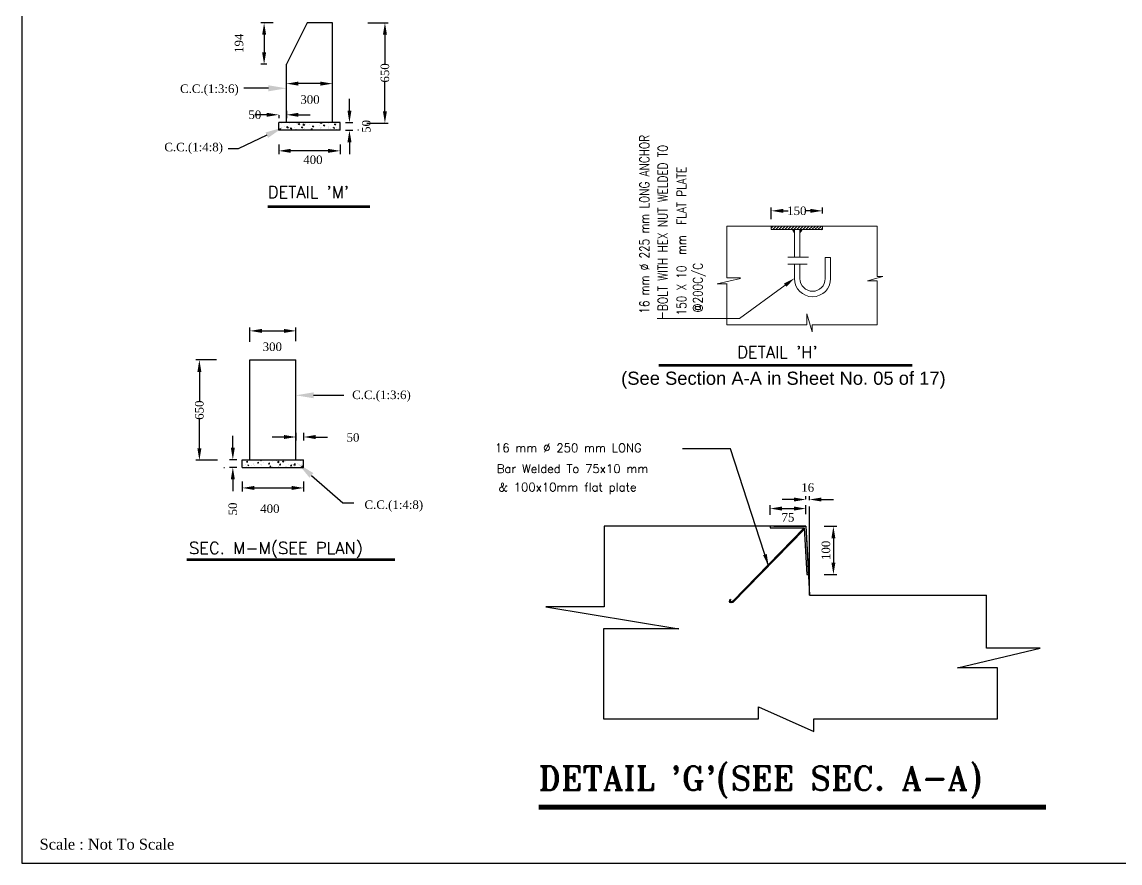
# Model space of a CAD drawing. Extents: x -298162 to 1078160, y -513173 to -216568.
# Drawn here: x 577533 to 609754, y -288827 to -264151 of the extents above; entities that cross this region are included whole.
import ezdxf

# ---------------------------------------------------------------- set-up
doc = ezdxf.new("R2010")
doc.units = 0
doc.header["$MEASUREMENT"] = 0
doc.layers.get('0').update_dxf_attribs({"linetype": 'CONTINUOUS'})
doc.layers.get('DEFPOINTS').update_dxf_attribs({"linetype": 'CONTINUOUS'})
doc.layers.add('Left Bank Profile', color=7, linetype='CONTINUOUS', lineweight=25)
doc.layers.add('LINE', color=7, linetype='CONTINUOUS')
doc.styles.add('BIG', font='ROMANT.SHX')
doc.styles.add('ROMANS', font='romans.shx', dxfattribs={"width": 0.8, "height": 100})
doc.styles.get("Standard").update_dxf_attribs({"font": 'times.ttf', "height": 250})
doc.dimstyles.new('3', dxfattribs={"dimtxt": 225, "dimasz": 350, "dimexe": 100, "dimexo": 25, "dimgap": 9, "dimtad": 0, "dimdec": 0, "dimzin": 0, "dimdsep": 46, "dimtxsty": 'Standard', "dimcen": 0, "dimclrt": 256, "dimadec": 0, "dimazin": 0, "dimtfac": 1, "dimtdec": 0, "dimtofl": 0, "dimtmove": 2, "dimatfit": 3, "dimfxl": 1, "dimtolj": 1, "dimtzin": 0, "dimarcsym": 0})

# ---------------------------------------------------------------- blocks, each defined once
blk = doc.blocks.new('*D345')
at = {"layer": 'DEFPOINTS', "color": 0, "lineweight": -2}
for p in [(585066, -267718), (586866, -267718), (585066, -267933)]:
    blk.add_point(p, dxfattribs=at)
at = {"layer": 'LINE', "color": 0, "lineweight": -2}
for p, q in [((585066, -267743), (585066, -268033)), ((586866, -267743), (586866, -268033)), ((586516, -267933), (585416, -267933))]:
    blk.add_line(p, q, dxfattribs=at)
for points in [[(585416, -267874), (585416, -267991), (585066, -267933)], [(586516, -267874), (586516, -267991), (586866, -267933)]]:
    blk.add_solid(points, dxfattribs=at)
at = {"layer": 'LINE', "insert": (586070, -268195), "char_height": 250, "attachment_point": 5}
blk.add_mtext('\\A1;400', dxfattribs=at)
blk = doc.blocks.new('*D346')
at = {"layer": 'DEFPOINTS', "color": 0, "lineweight": -2}
for p in [(583997, -277608), (585797, -277608), (585797, -277823)]:
    blk.add_point(p, dxfattribs=at)
at = {"layer": 'LINE', "color": 0, "lineweight": -2}
for p, q in [((583997, -277633), (583997, -277923)), ((585797, -277633), (585797, -277923)), ((584347, -277823), (585447, -277823))]:
    blk.add_line(p, q, dxfattribs=at)
for points in [[(584347, -277764), (584347, -277881), (583997, -277823)], [(585447, -277764), (585447, -277881), (585797, -277823)]]:
    blk.add_solid(points, dxfattribs=at)
at = {"layer": 'LINE', "insert": (584807, -278432), "char_height": 250, "attachment_point": 5}
blk.add_mtext('\\A1;400', dxfattribs=at)
blk = doc.blocks.new('*D347')
at = {"layer": 'DEFPOINTS', "color": 0, "lineweight": -2}
for p in [(585572, -273215), (584222, -273556), (585572, -273538)]:
    blk.add_point(p, dxfattribs=at)
at = {"layer": 'LINE', "color": 0, "lineweight": -2}
for p, q in [((584222, -273531), (584222, -273115)), ((584572, -273215), (585222, -273215)), ((585572, -273513), (585572, -273115))]:
    blk.add_line(p, q, dxfattribs=at)
for points in [[(584572, -273157), (584572, -273273), (584222, -273215)], [(585222, -273157), (585222, -273273), (585572, -273215)]]:
    blk.add_solid(points, dxfattribs=at)
at = {"layer": 'LINE', "insert": (584879, -273681), "char_height": 250, "attachment_point": 5}
blk.add_mtext('\\A1;300', dxfattribs=at)
blk = doc.blocks.new('*X26')
at = {"color": 0}
for p, q in [((-6191.9, -26905.4), (-6191.9, -26905.4)), ((-6185.9, -26910.7), (-6185.9, -26910.7)), ((-6185, -26914.8), (-6180.2, -26909.1)), ((-6185, -26914.8), (-6179.1, -26915.4)), ((-6179.1, -26915.4), (-6180.2, -26909.1)), ((-6135.4, -26904.3), (-6135.4, -26904.3)), ((-6113.3, -26921.1), (-6108.5, -26915.4)), ((-6113.3, -26921.1), (-6107.3, -26921.6)), ((-6107.4, -26921.6), (-6108.5, -26915.4)), ((-6094.1, -26903.2), (-6087.1, -26900.5)), ((-6094.1, -26903.2), (-6089.1, -26906.6)), ((-6090.5, -26900.4), (-6090.2, -26900.1)), ((-6090.5, -26900.4), (-6081.6, -26901.8)), ((-6089.1, -26906.6), (-6087.1, -26900.5)), ((-6081.6, -26901.8), (-6081.8, -26900.1)), ((-6076.6, -26919.9), (-6076.6, -26919.9)), ((-6041.6, -26927.4), (-6036.8, -26921.6)), ((-6037.1, -26920.4), (-6037.1, -26920.4)), ((-6035.6, -26927.9), (-6036.8, -26921.6)), ((-6013.4, -26911.6), (-6013.4, -26911.6)), ((-5991.8, -26901.9), (-5991.8, -26901.9)), ((-5988.4, -26908.3), (-5988.4, -26908.3)), ((-5983.8, -26917), (-5976, -26908.8)), ((-5983.8, -26917), (-5974.9, -26918.3)), ((-5982.9, -26916.7), (-5982.9, -26916.7)), ((-5978.8, -26910.4), (-5978.8, -26910.4)), ((-5974.9, -26918.3), (-5976, -26908.8)), ((-5950.5, -26903.3), (-5950.5, -26903.3)), ((-5950.4, -26911.2), (-5943.4, -26908.5)), ((-5950.4, -26911.2), (-5945.4, -26914.6)), ((-5945.4, -26914.6), (-5943.4, -26908.5)), ((-5938.5, -26904.2), (-5938.5, -26904.2)), ((-5930.9, -26909.2), (-5930.9, -26909.2)), ((-5920.5, -26900.4), (-5920.5, -26900.4)), ((-5885.1, -26906.4), (-5885.1, -26906.4)), ((-5879.6, -26902.1), (-5879.6, -26902.1)), ((-5831.7, -26908.7), (-5831.7, -26908.7)), ((-6202.6, -26936.5), (-6202.6, -26936.5)), ((-6193, -26932.5), (-6193, -26932.5)), ((-6187.2, -26944), (-6187.2, -26944)), ((-6178.1, -26935.5), (-6171.1, -26932.8)), ((-6178.1, -26935.5), (-6173.1, -26938.8)), ((-6173.1, -26938.8), (-6171.1, -26932.8)), ((-6153.8, -26940.4), (-6153.8, -26940.4)), ((-6139.6, -26934.8), (-6139.6, -26934.8)), ((-6139.5, -26928.2), (-6139.5, -26928.2)), ((-6136.6, -26937.6), (-6136.6, -26937.6)), ((-6114.4, -26924.9), (-6114.4, -26924.9)), ((-6095.4, -26930.4), (-6095.4, -26930.4)), ((-6086.2, -26937), (-6086.2, -26937)), ((-6084.7, -26930.1), (-6084.7, -26930.1)), ((-6041.6, -26927.4), (-6035.6, -26927.9)), ((-6034.4, -26943.5), (-6027.4, -26940.8)), ((-6034.4, -26943.5), (-6029.4, -26946.8)), ((-6033.4, -26923.1), (-6033.4, -26923.1)), ((-6032.8, -26939.3), (-6032.8, -26939.3)), ((-6029.4, -26946.8), (-6027.4, -26940.8)), ((-6014.7, -26947.7), (-6014.7, -26947.7)), ((-5984.1, -26950), (-5984.1, -26950)), ((-5979.4, -26941.6), (-5979.4, -26941.6)), ((-5976.8, -26942.7), (-5976.8, -26942.7)), ((-5969.9, -26933.7), (-5965, -26927.9)), ((-5969.9, -26933.7), (-5963.9, -26934.2)), ((-5963.9, -26934.2), (-5965.1, -26927.9)), ((-5932.1, -26942.5), (-5932.1, -26942.5)), ((-5926.1, -26943.8), (-5926.1, -26943.8)), ((-5913.7, -26934.4), (-5913.7, -26934.4)), ((-5898.1, -26939.9), (-5893.3, -26934.2)), ((-5898.1, -26939.9), (-5892.2, -26940.5)), ((-5892.2, -26940.5), (-5893.3, -26934.2)), ((-5888.6, -26931.1), (-5888.6, -26931.1)), ((-5887, -26950.1), (-5883.7, -26948.8)), ((-5884.1, -26950.1), (-5883.7, -26948.8)), ((-5880.8, -26935.4), (-5880.8, -26935.4)), ((-5877.1, -26933.5), (-5869.3, -26925.4)), ((-5877.1, -26933.5), (-5868.2, -26934.9)), ((-5872.7, -26946.1), (-5872.7, -26946.1)), ((-5868.2, -26934.9), (-5869.3, -26925.4)), ((-5866.3, -26950), (-5866.3, -26950)), ((-5850.7, -26926.1), (-5850.7, -26926.1)), ((-5830.3, -26929), (-5830.3, -26929)), ((-5826.4, -26946.2), (-5821.6, -26940.5)), ((-5826.4, -26946.2), (-5820.4, -26946.7)), ((-5820.5, -26946.7), (-5821.6, -26940.5)), ((-5819.3, -26948.3), (-5819.3, -26948.3))]:
    blk.add_line(p, q, dxfattribs=at)
blk = doc.blocks.new('*D348')
at = {"layer": 'DEFPOINTS', "color": 0, "lineweight": -2}
for p in [(585572, -276185), (585797, -276182), (585797, -276328)]:
    blk.add_point(p, dxfattribs=at)
at = {"layer": 'LINE', "color": 0, "lineweight": -2}
for p, q in [((585222, -276328), (584872, -276328)), ((585572, -276210), (585572, -276428)), ((585797, -276207), (585797, -276428)), ((586147, -276328), (586497, -276328))]:
    blk.add_line(p, q, dxfattribs=at)
for points in [[(585222, -276270), (585222, -276387), (585572, -276328)], [(586147, -276270), (586147, -276387), (585797, -276328)]]:
    blk.add_solid(points, dxfattribs=at)
at = {"layer": 'LINE', "insert": (587246, -276343), "char_height": 250, "attachment_point": 5}
blk.add_mtext('\\A1;50', dxfattribs=at)
blk = doc.blocks.new('*D350')
at = {"layer": 'DEFPOINTS', "color": 0, "lineweight": -2}
for p in [(583264, -274068), (582738, -277012), (583297, -277012)]:
    blk.add_point(p, dxfattribs=at)
at = {"layer": 'LINE', "color": 0, "lineweight": -2}
for p, q in [((583239, -274068), (582638, -274068)), ((582738, -274418), (582738, -275269)), ((582738, -276662), (582738, -275812)), ((583272, -277012), (582638, -277012))]:
    blk.add_line(p, q, dxfattribs=at)
for points in [[(582680, -274418), (582797, -274418), (582738, -274068)], [(582680, -276662), (582797, -276662), (582738, -277012)]]:
    blk.add_solid(points, dxfattribs=at)
at = {"layer": 'LINE', "insert": (582738, -275540), "char_height": 250, "attachment_point": 5, "rotation": 90}
blk.add_mtext('\\A1;650', dxfattribs=at)
blk = doc.blocks.new('*D351')
at = {"layer": 'DEFPOINTS', "color": 0, "lineweight": -2}
for p in [(587657, -264174), (587624, -267119), (588183, -267119)]:
    blk.add_point(p, dxfattribs=at)
at = {"layer": 'LINE', "color": 0, "lineweight": -2}
for p, q in [((587682, -264174), (588283, -264174)), ((588183, -264524), (588183, -265375)), ((588183, -266769), (588183, -265918)), ((587649, -267119), (588283, -267119))]:
    blk.add_line(p, q, dxfattribs=at)
for points in [[(588125, -264524), (588242, -264524), (588183, -264174)], [(588125, -266769), (588242, -266769), (588183, -267119)]]:
    blk.add_solid(points, dxfattribs=at)
at = {"layer": 'LINE', "insert": (588183, -265646), "char_height": 250, "attachment_point": 5, "rotation": 90}
blk.add_mtext('\\A1;650', dxfattribs=at)
blk = doc.blocks.new('*D352')
at = {"layer": 'DEFPOINTS', "color": 0, "lineweight": -2}
for p in [(585291, -266732), (585066, -266859), (585066, -266875)]:
    blk.add_point(p, dxfattribs=at)
at = {"layer": 'LINE', "color": 0, "lineweight": -2}
for p, q in [((585291, -266757), (585291, -266975)), ((584716, -266875), (584366, -266875)), ((585066, -266884), (585066, -266975)), ((585641, -266875), (585991, -266875))]:
    blk.add_line(p, q, dxfattribs=at)
for points in [[(584716, -266817), (584716, -266933), (585066, -266875)], [(585641, -266817), (585641, -266933), (585291, -266875)]]:
    blk.add_solid(points, dxfattribs=at)
at = {"layer": 'LINE', "insert": (584366, -266875), "char_height": 250, "attachment_point": 5}
blk.add_mtext('\\A1;50', dxfattribs=at)
blk = doc.blocks.new('*D353')
at = {"layer": 'DEFPOINTS', "color": 0, "lineweight": -2}
for p in [(583861, -276993), (583720, -277218), (583859, -277218)]:
    blk.add_point(p, dxfattribs=at)
at = {"layer": 'LINE', "color": 0, "lineweight": -2}
for p, q in [((583720, -276643), (583720, -276293)), ((583836, -276993), (583620, -276993)), ((583834, -277218), (583620, -277218)), ((583720, -277568), (583720, -277918))]:
    blk.add_line(p, q, dxfattribs=at)
for points in [[(583662, -276643), (583779, -276643), (583720, -276993)], [(583662, -277568), (583779, -277568), (583720, -277218)]]:
    blk.add_solid(points, dxfattribs=at)
at = {"layer": 'LINE', "insert": (583720, -278439), "char_height": 250, "attachment_point": 5, "rotation": 90}
blk.add_mtext('\\A1;50', dxfattribs=at)
blk = doc.blocks.new('*D354')
at = {"layer": 'DEFPOINTS', "color": 0, "lineweight": -2}
for p in [(587002, -267103), (587004, -267328), (587142, -267328)]:
    blk.add_point(p, dxfattribs=at)
at = {"layer": 'LINE', "color": 0, "lineweight": -2}
for p, q in [((587142, -266753), (587142, -266403)), ((587027, -267103), (587242, -267103)), ((587029, -267328), (587242, -267328)), ((587142, -267678), (587142, -268028))]:
    blk.add_line(p, q, dxfattribs=at)
for points in [[(587084, -266753), (587201, -266753), (587142, -267103)], [(587084, -267678), (587201, -267678), (587142, -267328)]]:
    blk.add_solid(points, dxfattribs=at)
at = {"layer": 'LINE', "insert": (587637, -267216), "char_height": 250, "attachment_point": 5, "rotation": 90}
blk.add_mtext('\\A1;50', dxfattribs=at)
blk = doc.blocks.new('*D355')
at = {"layer": 'DEFPOINTS', "color": 0, "lineweight": -2}
for p in [(585291, -265961), (585291, -266283), (586641, -266301)]:
    blk.add_point(p, dxfattribs=at)
at = {"layer": 'LINE', "color": 0, "lineweight": -2}
for p, q in [((585291, -266258), (585291, -265861)), ((586291, -265961), (585641, -265961)), ((586641, -266276), (586641, -265861))]:
    blk.add_line(p, q, dxfattribs=at)
for points in [[(585641, -265902), (585641, -266019), (585291, -265961)], [(586291, -265902), (586291, -266019), (586641, -265961)]]:
    blk.add_solid(points, dxfattribs=at)
at = {"layer": 'LINE', "insert": (585984, -266427), "char_height": 250, "attachment_point": 5}
blk.add_mtext('\\A1;300', dxfattribs=at)
blk = doc.blocks.new('*D357')
at = {"layer": 'DEFPOINTS', "color": 0, "lineweight": -2}
for p in [(584925, -264178), (584638, -265393), (584740, -265393)]:
    blk.add_point(p, dxfattribs=at)
at = {"layer": 'LINE', "color": 0, "lineweight": -2}
for p, q in [((584900, -264178), (584538, -264178)), ((584638, -264528), (584638, -265043)), ((584715, -265393), (584538, -265393))]:
    blk.add_line(p, q, dxfattribs=at)
for points in [[(584580, -264528), (584697, -264528), (584638, -264178)], [(584580, -265043), (584697, -265043), (584638, -265393)]]:
    blk.add_solid(points, dxfattribs=at)
at = {"layer": 'LINE', "insert": (583902, -264777), "char_height": 250, "attachment_point": 5, "rotation": 90}
blk.add_mtext('\\A1;194', dxfattribs=at)
blk = doc.blocks.new('*X27')
at = {"color": 0, "linetype": 'Continuous'}
for p, q in [((119120, 232080), (119175, 232135)), ((119163, 232035), (119263, 232135)), ((119251, 232035), (119351, 232135)), ((119340, 232035), (119440, 232135)), ((119428, 232035), (119528, 232135)), ((119517, 232035), (119617, 232135)), ((119605, 232035), (119705, 232135)), ((119693, 232035), (119793, 232135)), ((119782, 232035), (119882, 232135)), ((119870, 232035), (119970, 232135)), ((119959, 232035), (120059, 232135)), ((120047, 232035), (120147, 232135)), ((120135, 232035), (120235, 232135)), ((120224, 232035), (120324, 232135)), ((120312, 232035), (120412, 232135)), ((120401, 232035), (120501, 232135)), ((120489, 232035), (120589, 232135)), ((120577, 232035), (120620, 232078))]:
    blk.add_line(p, q, dxfattribs=at)
blk = doc.blocks.new('*X28')
at = {"color": 0}
for p, q in [((3676, -6321), (3725, -6271)), ((3676, -6312), (3717, -6271)), ((3676, -6303), (3708, -6271)), ((3676, -6294), (3699, -6271)), ((3676, -6285), (3690, -6271)), ((3676, -6276), (3681, -6271)), ((3676, -6329), (3732, -6273)), ((3676, -6338), (3718, -6296)), ((3676, -6347), (3704, -6319)), ((3676, -6356), (3690, -6342))]:
    blk.add_line(p, q, dxfattribs=at)
blk = doc.blocks.new('*D369')
at = {"color": 0, "lineweight": -2}
for p, q in [((599521, -269935), (599521, -269593)), ((601020, -269770), (601020, -269593)), ((599871, -269693), (600013, -269693)), ((600670, -269693), (600528, -269693))]:
    blk.add_line(p, q, dxfattribs=at)
for points in [[(599871, -269635), (599871, -269751), (599521, -269693)], [(600670, -269635), (600670, -269751), (601020, -269693)]]:
    blk.add_solid(points, dxfattribs=at)
at = {"layer": 'DEFPOINTS', "color": 0, "lineweight": -2}
for p in [(599521, -269960), (601020, -269693), (601020, -269795)]:
    blk.add_point(p, dxfattribs=at)
at = {"lineweight": 15, "insert": (600270, -269693), "char_height": 250, "attachment_point": 5}
blk.add_mtext('\\A1;150', dxfattribs=at)
blk = doc.blocks.new('*D58')
at = {"layer": 'DEFPOINTS', "color": 0, "linetype": 'ByBlock', "lineweight": -2}
for p in [(599484, -278632), (600536, -278428), (600536, -278619)]:
    blk.add_point(p, dxfattribs=at)
at = {"layer": 'LINE', "color": 0, "linetype": 'ByBlock', "lineweight": -2}
for p, q in [((599484, -278607), (599484, -278328)), ((600536, -278594), (600536, -278328)), ((599834, -278428), (600186, -278428))]:
    blk.add_line(p, q, dxfattribs=at)
for points in [[(599834, -278369), (599834, -278486), (599484, -278428)], [(600186, -278369), (600186, -278486), (600536, -278428)]]:
    blk.add_solid(points, dxfattribs=at)
at = {"layer": 'LINE', "linetype": 'ByBlock', "lineweight": -2, "insert": (600010, -278687), "char_height": 250, "attachment_point": 5}
blk.add_mtext('\\A1;75', dxfattribs=at)
blk = doc.blocks.new('*D59')
at = {"layer": 'DEFPOINTS', "color": 0, "linetype": 'ByBlock', "lineweight": -2}
for p in [(601051, -278948), (601050, -280360), (601343, -280360)]:
    blk.add_point(p, dxfattribs=at)
at = {"layer": 'LINE', "color": 0, "linetype": 'ByBlock', "lineweight": -2}
for p, q in [((601076, -278948), (601443, -278948)), ((601343, -279298), (601343, -280010)), ((601075, -280360), (601443, -280360))]:
    blk.add_line(p, q, dxfattribs=at)
for points in [[(601285, -279298), (601401, -279298), (601343, -278948)], [(601285, -280010), (601401, -280010), (601343, -280360)]]:
    blk.add_solid(points, dxfattribs=at)
at = {"layer": 'LINE', "linetype": 'ByBlock', "lineweight": -2, "insert": (601125, -279654), "char_height": 250, "attachment_point": 5, "rotation": 90}
blk.add_mtext('\\A1;100', dxfattribs=at)
blk = doc.blocks.new('*D60')
at = {"layer": 'DEFPOINTS', "color": 0, "linetype": 'ByBlock', "lineweight": -2}
for p in [(600536, -278174), (600642, -278162), (600642, -278210)]:
    blk.add_point(p, dxfattribs=at)
at = {"layer": 'LINE', "color": 0, "linetype": 'ByBlock', "lineweight": -2}
for p, q in [((600536, -278149), (600536, -278062)), ((600642, -278185), (600642, -278062)), ((600186, -278162), (599836, -278162)), ((600992, -278162), (601342, -278162))]:
    blk.add_line(p, q, dxfattribs=at)
for points in [[(600186, -278104), (600186, -278221), (600536, -278162)], [(600992, -278104), (600992, -278221), (600642, -278162)]]:
    blk.add_solid(points, dxfattribs=at)
at = {"layer": 'LINE', "linetype": 'ByBlock', "lineweight": -2, "insert": (600589, -277812), "char_height": 250, "attachment_point": 5}
blk.add_mtext('\\A1;16', dxfattribs=at)

msp = doc.modelspace()

# ---------------------------------------------------------------- linework, layer by layer
at = {"color": 0, "lineweight": 15}
for p, q in [((598211.564, -270141.246), (598211.564, -271662.246)), ((599520.564, -270141.246), (598211.564, -270141.246)), ((599520.564, -270241.246), (599520.564, -270141.246)), ((599520.564, -270141.246), (601020.564, -270141.246)), ((599520.564, -270241.246), (601020.564, -270241.246)), ((600139.572, -270239.232), (600206, -270336.819)), ((600422.297, -270236.588), (600359.777, -270338.079)), ((601020.564, -270241.246), (601020.564, -270141.246)), ((601020.564, -270141.246), (602626.564, -270141.246)), ((602626.564, -271621.246), (602626.564, -270141.246)), ((600006.083, -271055.246), (600614.083, -271055.246)), ((600006.083, -271257.246), (600573.083, -271257.246)), ((601262.083, -271062.246), (601102.083, -271062.246)), ((602343.564, -271743.246), (602788.564, -271621.246)), ((602788.564, -271621.246), (602626.564, -271621.246)), ((598616.564, -271674.573), (597928.564, -271836.573)), ((597928.564, -271836.573), (598211.564, -271836.573)), ((598211.564, -271662.246), (598616.564, -271662.246)), ((598211.564, -271824.246), (598211.564, -272067.246)), ((599927.907, -271872.642), (598591.354, -272855.701)), ((602626.564, -271743.246), (602343.564, -271743.246)), ((602626.564, -273038.246), (602626.564, -271743.246)), ((598211.564, -272067.246), (598211.564, -272758.246)), ((598591.354, -272855.701), (596170.379, -272855.701)), ((596324.385, -272855.701), (596324.385, -272671.1)), ((598211.564, -273038.246), (598211.564, -272758.246)), ((600560.564, -273038.246), (600560.564, -272714.246)), ((600560.564, -272714.246), (600722.564, -273240.246)), ((598211.564, -273038.246), (600560.564, -273038.246)), ((600722.564, -273038.246), (602626.564, -273038.246)), ((600722.564, -273240.246), (600722.564, -273038.246))]:
    msp.add_line(p, q, dxfattribs=at)
for points in [[(600202.083, -270241.246), (600202.083, -271055.246, 1)], [(600362.083, -270241.246), (600362.083, -271055.246, 1)], [(600202.083, -271257.246), (600202.083, -271682.246, 1), (601262.083, -271682.246), (601262.083, -271062.246)], [(600362.083, -271257.246), (600362.083, -271682.246, 1), (601102.083, -271682.246), (601102.083, -271062.246)]]:
    msp.add_lwpolyline(points, format="xyb", dxfattribs=at)
at = {"color": 0, "lineweight": 15, "const_width": 75}
msp.add_lwpolyline([(596217.047, -274223.309), (603662.975, -274223.309)], dxfattribs=at)
at = {"color": 0, "lineweight": 15}
msp.add_solid([(599893.344, -271825.65), (599962.47, -271919.633), (600209.855, -271665.264)], dxfattribs=at)
at = {"layer": 'LINE', "color": 0}
for p, q in [((585898.221, -264178.095), (585290.721, -265393.095)), ((586640.721, -264178.095), (585898.221, -264178.095)), ((586640.721, -267103.095), (586640.721, -264178.095)), ((585290.721, -267103.095), (585290.721, -265393.095)), ((584765.757, -266097.62), (584041.746, -266097.62)), ((586865.721, -267103.095), (585065.721, -267103.095)), ((585065.721, -267328.095), (585065.721, -267103.095)), ((586865.721, -267328.095), (586865.721, -267103.095)), ((586865.721, -267328.095), (585065.721, -267328.095)), ((587403.136, -267328.095), (587384.888, -267328.095)), ((584717.841, -267471.924), (583877.403, -267870.727)), ((583877.403, -267870.727), (583581.585, -267870.727)), ((584222.221, -276993.095), (584222.221, -274068.095)), ((584222.221, -274068.095), (584964.721, -274068.095)), ((584964.721, -274068.095), (585572.221, -274068.095)), ((585572.221, -276993.095), (585572.221, -274068.095)), ((586090.04, -275104.779), (586978.394, -275104.779)), ((583997.221, -276993.095), (585797.221, -276993.095)), ((583997.221, -277218.095), (583997.221, -276993.095)), ((585797.221, -277218.095), (585797.221, -276993.095)), ((583459.806, -277218.095), (583478.054, -277218.095)), ((583997.221, -277218.095), (585797.221, -277218.095)), ((586026.054, -277453.248), (586945.525, -278256.968)), ((586945.525, -278256.968), (587274.212, -278256.968))]:
    msp.add_line(p, q, dxfattribs=at)
at = {"layer": 'LINE', "color": 0, "linetype": 'ByBlock', "lineweight": -2}
for p, q in [((600642.138, -280964.86), (600642.138, -278362.922)), ((599591.356, -278948.193), (594617.296, -278948.193)), ((600536.449, -278948.193), (594617.296, -278948.193)), ((594617.296, -278948.193), (594617.296, -281310.19)), ((600488.859, -278996.301), (598387.599, -281144.561)), ((599484.222, -278948.193), (599484.222, -278996.301)), ((599484.222, -278996.301), (600488.859, -278996.301)), ((599591.356, -278948.193), (600536.449, -278948.193)), ((600488.859, -278996.301), (600560.335, -280360.128)), ((600536.449, -278948.193), (600607.924, -280312.021)), ((600536.449, -278948.193), (600642.138, -280964.86)), ((600490.935, -279035.904), (598389.675, -281184.164)), ((600560.335, -280360.128), (600610.448, -280360.174)), ((600642.138, -280964.86), (605839.975, -280965.784)), ((605839.698, -282524.383), (605839.975, -280965.784)), ((594617.296, -281310.19), (592907.973, -281310.19)), ((592907.973, -281310.19), (596806.187, -281956.173)), ((596806.187, -281956.173), (594593.222, -281956.173)), ((594593.222, -281956.173), (594593.222, -284593.927)), ((604984.151, -283097.955), (607405.462, -282524.383)), ((607405.462, -282524.383), (605839.698, -282524.383)), ((606160.236, -283097.955), (604984.151, -283097.955)), ((606160.236, -284593.927), (606160.236, -283097.955)), ((594593.222, -284593.927), (599143.492, -284593.927)), ((600765.492, -284593.927), (606160.236, -284593.927))]:
    msp.add_line(p, q, dxfattribs=at)
at = {"layer": 'LINE', "color": 0}
msp.add_lwpolyline([(577532.569, -288827.221), (638037.769, -288827.221), (638037.769, -246041.401), (577532.569, -246041.401)], close=True, dxfattribs=at)
at = {"layer": 'LINE', "color": 0, "const_width": 75}
for points in [[(584744.638, -269567.369), (587746.875, -269567.369)], [(582365.226, -279926.006), (588474.469, -279926.006)]]:
    msp.add_lwpolyline(points, dxfattribs=at)
at = {"layer": 'LINE', "color": 0, "linetype": 'ByBlock', "lineweight": -2}
for points in [[(598389.675, -281184.164), (598341.186, -281189.16), (598309.465, -281179.536), (598297.003, -281152.249), (598299.021, -281119.344), (598310.244, -281090.055), (598331.167, -281097.273)], [(598387.599, -281144.561), (598361.295, -281160.274), (598319.094, -281150.247), (598320.298, -281121.75), (598331.167, -281097.273)]]:
    msp.add_lwpolyline(points, dxfattribs=at)
at = {"layer": 'LINE', "color": 0, "linetype": 'ByBlock', "lineweight": -2, "ltscale": 5}
msp.add_lwpolyline([(599143.492, -284593.927), (599143.492, -284241.201), (600765.492, -284971.201), (600765.492, -284593.927)], dxfattribs=at)
at = {"layer": 'LINE', "color": 0, "linetype": 'ByBlock', "lineweight": -2, "const_width": 150}
msp.add_lwpolyline([(592691.188, -287190.487), (607583.046, -287190.487)], dxfattribs=at)
at = {"layer": 'LINE', "color": 0}
for points in [[(584765.757, -266185.12), (584765.757, -266010.12), (585290.757, -266097.62)], [(584755.353, -267550.975), (584680.33, -267392.872), (585192.151, -267246.856)], [(586090.04, -275192.279), (586090.04, -275017.279), (585565.04, -275104.779)], [(585968.468, -277519.128), (586083.64, -277387.369), (585630.777, -277107.732)]]:
    msp.add_solid(points, dxfattribs=at)

# ---------------------------------------------------------------- block references
at = {"color": 0, "lineweight": 15}
for name, p in [('*X27', (480400.564, -502276.246)), ('*X28', (596685.972, -263969.871))]:
    msp.add_blockref(name, p, dxfattribs=at)
at = {"color": 0, "lineweight": 15, "xscale": -1}
msp.add_blockref('*X28', (603876.9, -263971.13), dxfattribs=at)
at = {"layer": 'LINE', "color": 0, "yscale": 4.5, "zscale": 4.5}
for p, xscale in [((558905.773, -146052.76), -4.5), ((611957.169, -155942.76), 4.5)]:
    msp.add_blockref('*X26', p, dxfattribs=dict(at, xscale=xscale))

# ---------------------------------------------------------------- texts
at = {"color": 0, "lineweight": 15, "style": 'ROMANS', "width": 0.8}
for s, p in [('16 mm %%c 225 mm LONG ANCHOR', (595938.358, -272711.443)), ('BOLT WITH HEX NUT WELDED TO', (596476.372, -272631.622)), (' 150 X 10  mm  FLAT PLATE', (597026.923, -272916.154)), ('@200C/C', (597505.441, -272672.668))]:
    msp.add_text(s, height=281.25, rotation=90, dxfattribs=at).set_placement(p)
at = {"color": 0, "lineweight": 15, "style": 'BIG'}
msp.add_text("DETAIL 'H'", height=350, dxfattribs=at).set_placement((598519.936, -274010.342))
at = {"layer": 'Left Bank Profile', "color": 0, "insert": (580027.132, -288439.705), "char_height": 318.39994, "width": 23569.93777, "attachment_point": 8}
msp.add_mtext('{\\fTimes New Roman|b0|i0|c0|p18;Scale : Not To Scale}', dxfattribs=at)
at = {"layer": 'LINE', "color": 0}
for s, p in [('C.C.(1:3:6)', (582172.155, -266234.711)), ('C.C.(1:4:8)', (581710.69, -267946.405)), ('C.C.(1:3:6)', (587221.251, -275215.963)), ('C.C.(1:4:8)', (587583.814, -278438.889))]:
    msp.add_text(s, height=250, dxfattribs=at).set_placement(p)
at = {"layer": 'LINE', "color": 0, "style": 'BIG'}
for s, p in [("DETAIL 'M'", (584744.638, -269316.362)), ('SEC. M-M(SEE PLAN)', (582435.727, -279760.086))]:
    msp.add_text(s, height=350, dxfattribs=at).set_placement(p)
at = {"layer": 'LINE', "color": 0, "linetype": 'ByBlock', "lineweight": -2, "style": 'BIG'}
for s, height, p in [('16 mm %%C 250 mm LONG ', 250, (591411.862, -276773.339)), ('Bar Welded To 75x10 mm ', 250, (591466.082, -277382.943)), ('& 100x10mm flat plate   ', 250, (591514.081, -277923.482)), ("DETAIL 'G'(SEE SEC. A-A)", 700, (592691.188, -286688.475))]:
    msp.add_text(s, height=height, dxfattribs=at).set_placement(p)
at = {"layer": 'LINE', "color": 0, "lineweight": 9, "insert": (599875.87, -274912.444), "char_height": 385.66235, "width": 16027.30118, "attachment_point": 8}
msp.add_mtext('{\\fArial|b0|i0|c0|p34;(See Section A-A in Sheet No. 05 of 17)}', dxfattribs=at)

# ---------------------------------------------------------------- dimensions: what is measured, and where the dimension line sits
at = {"color": 0, "lineweight": 15}
dim = msp.add_linear_dim(base=(601020.314, -269693.047), p1=(599520.564, -269959.563), p2=(601020.314, -269794.53), text='150', dimstyle='3', dxfattribs=at)
dim.commit()
dim.dimension.update_dxf_attribs({"geometry": '*D369', "text_midpoint": (600270.439, -269693.047)})
at = {"layer": 'LINE', "color": 0}
for base, p1, p2, angle, text, picture, middle in [((584638.257, -265393.095), (584925.413, -264178.095), (584740.148, -265393.095), 270, '194', '*D357', (583902.42, -264777.254)), ((583720.492, -277218.095), (583861.263, -276993.095), (583858.656, -277218.095), 90, '50', '*D353', (583720.492, -278439.095))]:
    dim = msp.add_linear_dim(base=base, p1=p1, p2=p2, angle=angle, text=text, dimstyle='3', dxfattribs=at)
    dim.commit()
    dim.dimension.update_dxf_attribs({"geometry": picture, "text_midpoint": middle, "dimtype": 160})
for base, p1, p2, angle, text, picture, middle in [((588183.201, -267118.502), (587657.302, -264174.384), (587624.434, -267118.502), 270, '650', '*D351', (588183.201, -265646.443)), ((587142.449, -267328.095), (587001.679, -267103.095), (587004.286, -267328.095), 270, '50', '*D354', (587637.438, -267215.595)), ((582738.333, -277012.214), (583264.232, -274068.095), (583297.101, -277012.214), 90, '650', '*D350', (582738.333, -275540.155))]:
    dim = msp.add_linear_dim(base=base, p1=p1, p2=p2, angle=angle, text=text, dimstyle='3', dxfattribs=at)
    dim.commit()
    dim.dimension.update_dxf_attribs({"geometry": picture, "text_midpoint": middle})
for base, p1, p2, text, picture, middle in [((585290.721, -265960.569), (586640.721, -266301.22), (585290.721, -266283.292), '300', '*D355', (585984.3, -266426.724)), ((585065.721, -266874.949), (585290.721, -266731.517), (585065.721, -266859.48), '50', '*D352', (584365.721, -266874.949)), ((585065.721, -267932.761), (586865.721, -267717.613), (585065.721, -267717.613), '400', '*D345', (586069.721, -268195.095)), ((585572.221, -273215.004), (584222.221, -273555.655), (585572.221, -273537.726), '300', '*D347', (584878.642, -273681.158)), ((585797.221, -276328.449), (585572.221, -276185.017), (585797.221, -276182.167), '50', '*D348', (587245.831, -276342.667)), ((585797.221, -277822.761), (583997.221, -277607.613), (585797.221, -277607.613), '400', '*D346', (584806.852, -278432.348))]:
    dim = msp.add_linear_dim(base=base, p1=p1, p2=p2, text=text, dimstyle='3', dxfattribs=at)
    dim.commit()
    dim.dimension.update_dxf_attribs({"geometry": picture, "text_midpoint": middle, "dimtype": 160})
at = {"layer": 'LINE', "color": 0, "linetype": 'ByBlock', "lineweight": -2}
dim = msp.add_linear_dim(base=(600642.138, -278162.197), p1=(600536.449, -278174.359), p2=(600642.138, -278209.708), text='16', dimstyle='3', dxfattribs=at)
dim.commit()
dim.dimension.update_dxf_attribs({"geometry": '*D60', "text_midpoint": (600589.294, -277812.197)})
dim = msp.add_linear_dim(base=(600536.449, -278427.573), p1=(599484.222, -278632.191), p2=(600536.449, -278618.571), text='75', dimstyle='3', override={"dimtxt": 350}, dxfattribs=at)
dim.commit()
dim.dimension.update_dxf_attribs({"geometry": '*D58', "text_midpoint": (600010.335, -278686.666), "dimtype": 160})
dim = msp.add_linear_dim(base=(601342.838, -280360.105), p1=(601050.817, -278948.193), p2=(601050.169, -280360.105), angle=90, text='100', dimstyle='3', override={"dimtxt": 350}, dxfattribs=at)
dim.commit()
dim.dimension.update_dxf_attribs({"geometry": '*D59', "text_midpoint": (601125.309, -279654.149), "dimtype": 160})

# ---------------------------------------------------------------- leaders
msp.add_leader([(599440.305, -280110.034), (598325.775, -276678.661), (596918.579, -276677.265)], dimstyle='3', override={"dimgap": 9, "dimtad": 0, "dimfxl": 700}, dxfattribs=at)

doc.saveas('drawing.dxf')
